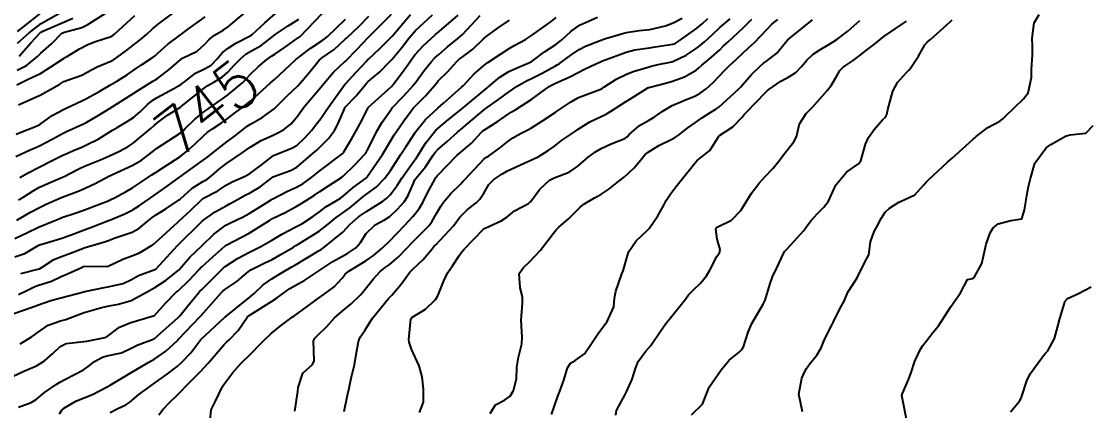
# Model space of a CAD drawing. Header units: metres. Extents: x 318500 to 325275, y 7408834 to 7428799.
# Drawn here: x 321971.5 to 322062.5, y 7416697.5 to 7416730.7 of the extents above; entities that cross this region are included whole.
import ezdxf
from ezdxf.enums import TextEntityAlignment as Align

# ---------------------------------------------------------------- set-up
doc = ezdxf.new("R2010")
doc.units = ezdxf.units.M
doc.header["$MEASUREMENT"] = 0
for name, color, linetype in [('Cotas', 45, 'Continuous'), ('Curvas de Nivel 1m', 11, 'Continuous'), ('Curvas de Nivel 5m', 15, 'Continuous')]:
    doc.layers.add(name, color=color, linetype=linetype)
doc.styles.add('Style-STANDARD', font='STANDARD.shx')

msp = doc.modelspace()

# ---------------------------------------------------------------- linework, layer by layer
at = {"layer": 'Curvas de Nivel 1m', "flags": 128}
for points, elevation in [([(321970.767, 7416700.434), (321971.69, 7416700.842), (321972.776, 7416701.309), (321973.453, 7416701.74), (321974.16, 7416702.359), (321974.799, 7416702.963), (321975.31, 7416703.205), (321976.805, 7416703.38), (321977.071, 7416703.423), (321978.34, 7416703.675), (321978.718, 7416703.764), (321978.812, 7416703.823), (321979.873, 7416704.606), (321980.83, 7416705), (321981.32, 7416705.145), (321982.84, 7416705.61), (321983.787, 7416706.664), (321984.69, 7416707.592), (321984.783, 7416707.669), (321984.862, 7416707.731), (321985.822, 7416708.63), (321986.685, 7416709.563), (321986.781, 7416709.672), (321986.893, 7416709.779), (321987.833, 7416710.624), (321988.859, 7416711.541), (321988.891, 7416711.569), (321988.92, 7416711.59), (321989.023, 7416711.64), (321990.931, 7416712.65), (321992.309, 7416713.489), (321992.689, 7416713.739), (321992.946, 7416713.888), (321994.013, 7416714.411), (321994.962, 7416714.916), (321995.296, 7416715.124), (321995.813, 7416715.447), (321996.521, 7416715.892), (321996.982, 7416716.201), (321997.715, 7416716.693), (321998.828, 7416717.403), (321999.001, 7416717.534), (321999.954, 7416718.447), (322000.83, 7416719.382), (322000.912, 7416719.491), (322001.025, 7416719.704), (322001.584, 7416720.83), (322001.859, 7416721.368), (322002.293, 7416722.13), (322003.078, 7416723.227), (322003.131, 7416723.297), (322003.172, 7416723.349), (322004.09, 7416724.335), (322005.009, 7416725.321), (322005.049, 7416725.373), (322005.102, 7416725.447), (322005.898, 7416726.533), (322006.523, 7416727.306), (322006.813, 7416727.625), (322007.139, 7416727.923), (322007.883, 7416728.555), (322008.777, 7416729.276), (322009.164, 7416729.634), (322010.675, 7416731.248)], 752), ([(321970.903, 7416710.612), (321971.76, 7416710.909), (321972.917, 7416711.582), (321973.027, 7416711.64), (321973.337, 7416711.744), (321974.925, 7416712.232), (321975.736, 7416712.516), (321976.933, 7416712.96), (321977.464, 7416713.156), (321978.778, 7416713.672), (321978.892, 7416713.719), (321978.941, 7416713.739), (321980.304, 7416714.295), (321980.955, 7416714.621), (321981.577, 7416715.017), (321982.481, 7416715.625), (321982.773, 7416715.822), (321982.975, 7416715.967), (321983.941, 7416716.65), (321984.998, 7416717.444), (321985.083, 7416717.505), (321985.199, 7416717.587), (321987.013, 7416718.873), (321987.403, 7416719.17), (321987.878, 7416719.551), (321988.513, 7416720.06), (321989.034, 7416720.441), (321989.666, 7416720.905), (321990.445, 7416721.519), (321990.784, 7416721.784), (321991.057, 7416721.956), (321992.04, 7416722.521), (321993.077, 7416723.283), (321993.183, 7416723.375), (321993.282, 7416723.478), (321994.18, 7416724.378), (321995.098, 7416725.248), (321995.3, 7416725.457), (321996.115, 7416726.445), (321996.93, 7416727.433), (321997.035, 7416727.528), (321997.132, 7416727.592), (321998.214, 7416728.344), (321999.157, 7416729.21), (321999.251, 7416729.307), (321999.343, 7416729.398), (322000.273, 7416730.285), (322001.178, 7416731.196)], 747), ([(321971.014, 7416719.186), (321972.22, 7416719.762), (321972.774, 7416720.003), (321973.026, 7416720.118), (321974.102, 7416720.666), (321975.042, 7416721.196), (321975.39, 7416721.371), (321976.171, 7416721.709), (321976.779, 7416721.978), (321977.056, 7416722.122), (321978.044, 7416722.707), (321979.075, 7416723.326), (321979.287, 7416723.457), (321979.618, 7416723.662), (321981.09, 7416724.615), (321981.708, 7416725.02), (321982.717, 7416725.624), (321982.954, 7416725.769), (321983.104, 7416725.874), (321984.091, 7416726.63), (321985.129, 7416727.527), (321985.17, 7416727.549), (321985.254, 7416727.588), (321986.5, 7416728.209), (321987.148, 7416728.792), (321987.52, 7416729.191), (321987.985, 7416729.552), (321988.718, 7416729.991), (321989.168, 7416730.304), (321990.626, 7416731.518)], 742), ([(321971.04, 7416721.108), (321971.524, 7416721.292), (321972.689, 7416721.755), (321972.936, 7416721.867), (321973.053, 7416721.943), (321974.112, 7416722.687), (321975.073, 7416723.225), (321975.409, 7416723.382), (321976.113, 7416723.71), (321976.764, 7416724.022), (321977.085, 7416724.181), (321978.185, 7416724.778), (321979.096, 7416725.313), (321979.682, 7416725.661), (321980.55, 7416726.207), (321981.114, 7416726.594), (321981.73, 7416727.025), (321982.646, 7416727.625), (321982.929, 7416727.827), (321983.136, 7416728.015), (321983.975, 7416728.78), (321985.063, 7416729.591), (321985.161, 7416729.659), (321985.445, 7416729.868), (321987.176, 7416731.139)], 741), ([(321971.095, 7416725.319), (321971.992, 7416725.767), (321972.75, 7416726.11), (321973.108, 7416726.301), (321974.004, 7416726.849), (321975.128, 7416727.604), (321975.199, 7416727.649), (321975.322, 7416727.718), (321976.444, 7416728.404), (321977.146, 7416728.759), (321977.822, 7416729.018), (321979.157, 7416729.459), (321979.292, 7416729.534), (321979.451, 7416729.666), (321981.176, 7416731.232)], 739), ([(321971.112, 7416726.564), (321971.914, 7416726.972), (321972.851, 7416727.754), (321973.134, 7416728.017), (321974.059, 7416728.823), (321974.941, 7416729.723), (321975.161, 7416729.829), (321976.641, 7416730.23), (321977.168, 7416730.472), (321979.038, 7416731.672)], 738), ([(321971.141, 7416728.883), (321972.141, 7416729.765), (321973.168, 7416730.564), (321975.121, 7416731.663)], 736), ([(321971.218, 7416707.405), (321971.934, 7416707.759), (321972.555, 7416708.063), (321972.866, 7416708.165), (321974.05, 7416708.555), (321974.878, 7416708.929), (321975.416, 7416709.178), (321976.554, 7416709.695), (321976.788, 7416709.796), (321976.892, 7416709.813), (321978.771, 7416709.792), (321978.892, 7416709.818), (321980.137, 7416710.416), (321980.906, 7416710.699), (321981.563, 7416710.977), (321982.656, 7416711.623), (321982.81, 7416711.732), (321982.922, 7416711.823), (321984.843, 7416713.591), (321984.898, 7416713.633), (321984.941, 7416713.665), (321985.937, 7416714.594), (321986.913, 7416715.561), (321986.944, 7416715.587), (321986.971, 7416715.604), (321988.258, 7416716.27), (321988.988, 7416716.757), (321989.481, 7416717.044), (321990.6, 7416717.516), (321991.002, 7416717.73), (321991.98, 7416718.466), (321993.018, 7416719.268), (321993.151, 7416719.347), (321993.5, 7416719.475), (321994.585, 7416719.906), (321995.031, 7416720.169), (321995.708, 7416720.782), (321996.282, 7416721.442), (321996.615, 7416721.878), (321997.065, 7416722.458), (321997.461, 7416723.037), (321997.709, 7416723.421), (321999.099, 7416725.314), (321999.138, 7416725.361), (321999.172, 7416725.399), (322000.09, 7416726.416), (322000.992, 7416727.381), (322001.058, 7416727.454), (322001.132, 7416727.522), (322002.094, 7416728.418), (322003.045, 7416729.352), (322003.161, 7416729.475), (322004.725, 7416731.327)], 749), ([(321971.355, 7416717.406), (321971.992, 7416717.76), (321973.005, 7416718.297), (321974.166, 7416718.887), (321975.016, 7416719.31), (321975.297, 7416719.437), (321975.938, 7416719.711), (321976.695, 7416720.034), (321977.027, 7416720.181), (321978.03, 7416720.69), (321979.044, 7416721.297), (321979.276, 7416721.438), (321979.649, 7416721.661), (321980.527, 7416722.179), (321981.064, 7416722.543), (321981.657, 7416723.048), (321982.253, 7416723.628), (321982.706, 7416724.002), (321983.086, 7416724.238), (321984.5, 7416725.005), (321985.098, 7416725.347), (321985.412, 7416725.585), (321986.36, 7416726.323), (321987.117, 7416726.688), (321987.68, 7416726.996), (321988.212, 7416727.549), (321988.64, 7416728.043), (321989.144, 7416728.458), (321989.801, 7416728.879), (321991.031, 7416729.512), (321991.161, 7416729.59), (321992.287, 7416730.609), (321993.179, 7416731.424)], 743), ([(321971.37, 7416703.196), (321972.302, 7416703.755), (321972.602, 7416703.963), (321972.816, 7416704.133), (321973.767, 7416704.795), (321974.831, 7416705.146), (321975.287, 7416705.259), (321976.393, 7416705.697), (321976.842, 7416705.866), (321978.249, 7416706.273), (321978.847, 7416706.407), (321979.762, 7416706.57), (321980.853, 7416706.897), (321982.219, 7416707.62), (321982.616, 7416707.862), (321982.866, 7416708.008), (321983.838, 7416708.638), (321984.888, 7416709.456), (321984.959, 7416709.519), (321985.017, 7416709.588), (321985.876, 7416710.605), (321986.898, 7416711.56), (321986.92, 7416711.581), (321987.926, 7416712.554), (321988.938, 7416713.323), (321989.332, 7416713.534), (321990.438, 7416714.027), (321990.952, 7416714.32), (321991.669, 7416714.79), (321992.807, 7416715.482), (321992.907, 7416715.545), (321992.972, 7416715.584), (321994.217, 7416716.233), (321994.987, 7416716.569), (321995.563, 7416716.879), (321996.305, 7416717.44), (321997.006, 7416718.004), (321998.86, 7416719.402), (321998.941, 7416719.481), (321999.023, 7416719.596), (321999.703, 7416720.731), (322000.079, 7416721.39), (322000.42, 7416722.026), (322001.079, 7416723.311), (322001.105, 7416723.355), (322001.121, 7416723.379), (322003.098, 7416725.189), (322003.245, 7416725.348), (322004.041, 7416726.411), (322004.685, 7416727.327), (322004.875, 7416727.582), (322005.139, 7416727.916), (322005.811, 7416728.653), (322006.515, 7416729.306), (322006.857, 7416729.61), (322007.166, 7416729.89), (322008.81, 7416731.276)], 751), ([(321971.437, 7416709.209), (321972.887, 7416709.557), (321973.03, 7416709.606), (321973.254, 7416709.745), (321974.245, 7416710.385), (321974.904, 7416710.659), (321975.682, 7416710.935), (321976.916, 7416711.413), (321977.123, 7416711.481), (321977.807, 7416711.681), (321978.658, 7416711.937), (321978.924, 7416712.026), (321979.499, 7416712.235), (321980.931, 7416712.725), (321981.511, 7416713.057), (321982.187, 7416713.628), (321982.612, 7416713.957), (321982.948, 7416714.177), (321983.831, 7416714.733), (321984.968, 7416715.485), (321985.025, 7416715.533), (321985.083, 7416715.588), (321986.077, 7416716.48), (321986.992, 7416717.056), (321987.312, 7416717.24), (321987.716, 7416717.553), (321988.413, 7416718.139), (321989.01, 7416718.587), (321990.355, 7416719.52), (321990.74, 7416719.798), (321991.027, 7416720.006), (321991.976, 7416720.556), (321993.044, 7416721.051), (321993.338, 7416721.184), (321993.867, 7416721.472), (321994.537, 7416721.986), (321995.068, 7416722.633), (321995.4, 7416723.13), (321995.648, 7416723.451), (321997.097, 7416725.153), (321997.313, 7416725.427), (321998.135, 7416726.395), (321999.129, 7416727.304), (321999.176, 7416727.353), (321999.222, 7416727.399), (322000.158, 7416728.376), (322001.141, 7416729.38), (322003.11, 7416731.351)], 748), ([(321970.924, 7416712.201), (321971.989, 7416712.7), (321972.934, 7416713.159), (321974.321, 7416713.729), (321974.762, 7416713.903), (321974.944, 7416713.97), (321976.244, 7416714.407), (321976.955, 7416714.666), (321977.692, 7416714.956), (321978.967, 7416715.448), (321979.122, 7416715.513), (321979.425, 7416715.663), (321980.421, 7416716.205), (321980.983, 7416716.532), (321981.653, 7416716.97), (321982.638, 7416717.624), (321982.854, 7416717.769), (321983.002, 7416717.864), (321983.726, 7416718.328), (321985.016, 7416719.176), (321985.559, 7416719.582), (321986.331, 7416720.27), (321987.041, 7416720.975), (321987.354, 7416721.249), (321987.797, 7416721.553), (321988.554, 7416722.049), (321989.063, 7416722.421), (321989.697, 7416722.904), (321990.53, 7416723.518), (321991.085, 7416723.962), (321992.774, 7416725.485), (321992.943, 7416725.642), (321993.105, 7416725.789), (321993.988, 7416726.601), (321994.905, 7416727.462), (321995.031, 7416727.561), (321995.133, 7416727.639), (321996.16, 7416728.43), (321997.155, 7416729.076), (321997.363, 7416729.22), (321997.592, 7416729.424), (321999.175, 7416730.923)], 746), ([(321971.227, 7416697.765), (321972.31, 7416698.18), (321972.74, 7416698.44), (321973.464, 7416699.024), (321974.438, 7416699.725), (321974.762, 7416699.926), (321975.234, 7416700.182), (321976.773, 7416700.962), (321977.197, 7416701.264), (321977.719, 7416701.681), (321978.399, 7416702.061), (321978.787, 7416702.163), (321980.024, 7416702.419), (321980.797, 7416702.777), (321981.357, 7416703.077), (321982.81, 7416703.61), (321983.863, 7416704.562), (321984.837, 7416705.415), (321985.007, 7416705.587), (321985.702, 7416706.431), (321986.628, 7416707.563), (321986.739, 7416707.684), (321986.864, 7416707.811), (321987.74, 7416708.689), (321988.604, 7416709.543), (321988.752, 7416709.682), (321988.894, 7416709.795), (321989.951, 7416710.478), (321990.912, 7416710.991), (321991.261, 7416711.158), (321991.94, 7416711.495), (321992.926, 7416712.072), (321993.803, 7416712.6), (321994.937, 7416713.183), (321995.436, 7416713.453), (321996.355, 7416714.033), (321996.956, 7416714.479), (321997.499, 7416714.885), (321998.363, 7416715.409), (321998.745, 7416715.632), (321998.976, 7416715.815), (321999.828, 7416716.551), (322000.955, 7416717.38), (322000.98, 7416717.4), (322001, 7416717.426), (322002.326, 7416719.36), (322002.59, 7416719.793), (322003.038, 7416720.56), (322003.34, 7416721.051), (322003.531, 7416721.343), (322004.153, 7416722.245), (322004.963, 7416723.322), (322005.081, 7416723.446), (322006.019, 7416724.383), (322006.805, 7416725.303), (322006.936, 7416725.468), (322007.105, 7416725.657), (322007.931, 7416726.474), (322008.661, 7416727.277), (322008.898, 7416727.509), (322009.136, 7416727.684), (322010.042, 7416728.361), (322010.959, 7416729.243), (322011.162, 7416729.426), (322012.212, 7416730.187), (322013.176, 7416730.835)], 753), ([(321971.236, 7416715.497), (321971.675, 7416715.763), (321972.472, 7416716.261), (321972.982, 7416716.537), (321973.807, 7416716.918), (321974.996, 7416717.434), (321975.193, 7416717.522), (321975.561, 7416717.714), (321976.509, 7416718.201), (321977.007, 7416718.424), (321978.285, 7416718.953), (321979.016, 7416719.266), (321979.867, 7416719.657), (321980.613, 7416720.06), (321981.031, 7416720.347), (321981.739, 7416720.934), (321982.565, 7416721.625), (321982.822, 7416721.854), (321983.057, 7416722.059), (321983.958, 7416722.715), (321985.078, 7416723.425), (321985.17, 7416723.498), (321985.279, 7416723.587), (321987.095, 7416725.035), (321987.399, 7416725.255), (321987.912, 7416725.552), (321988.652, 7416725.999), (321989.113, 7416726.393), (321989.662, 7416726.991), (321990.164, 7416727.524), (321990.689, 7416727.965), (321991.141, 7416728.218), (321991.959, 7416728.687), (321993.003, 7416729.482), (321993.161, 7416729.611), (321994.267, 7416730.371), (321995.175, 7416730.942)], 744), ([(321971.283, 7416727.778), (321972.314, 7416728.929), (321973.078, 7416729.751), (321973.161, 7416729.817), (321973.321, 7416729.907), (321975.17, 7416730.702), (321975.877, 7416731.008)], 737), ([(321974.723, 7416697.221), (321974.931, 7416697.513), (321975.15, 7416697.714), (321976.141, 7416698.297), (321976.743, 7416698.539), (321977.562, 7416698.867), (321978.757, 7416699.481), (321978.872, 7416699.554), (321979.052, 7416699.666), (321980.77, 7416700.689), (321982.354, 7416701.616), (321982.622, 7416701.773), (321982.784, 7416701.86), (321983.821, 7416702.573), (321984.808, 7416703.472), (321984.864, 7416703.534), (321984.915, 7416703.588), (321986.121, 7416704.862), (321986.781, 7416705.561), (321986.841, 7416705.622), (321988.559, 7416707.543), (321988.705, 7416707.699), (321988.864, 7416707.823), (321989.897, 7416708.503), (321990.888, 7416709.361), (321990.965, 7416709.432), (321991.084, 7416709.507), (321992.288, 7416710.1), (321992.904, 7416710.401), (321993.602, 7416710.781), (321994.728, 7416711.462), (321994.848, 7416711.533), (321994.921, 7416711.578), (321995.194, 7416711.727), (321996.934, 7416712.816), (321997.685, 7416713.419), (321998.361, 7416713.996), (321998.955, 7416714.396), (321999.545, 7416714.811), (322000.232, 7416715.387), (322000.629, 7416715.729), (322000.979, 7416715.982), (322001.788, 7416716.568), (322002.54, 7416717.357), (322003.007, 7416718.005), (322003.885, 7416719.337), (322004.332, 7416720.029), (322005.047, 7416721.113), (322005.13, 7416721.238), (322005.184, 7416721.319), (322006.021, 7416722.355), (322007.037, 7416723.3), (322007.059, 7416723.321), (322007.08, 7416723.342), (322007.535, 7416723.743), (322009.098, 7416725.116), (322009.251, 7416725.268), (322010.141, 7416726.228), (322011.128, 7416727.09), (322011.216, 7416727.152), (322011.348, 7416727.238), (322012.42, 7416727.948), (322013.148, 7416728.412), (322013.655, 7416728.709), (322014.556, 7416729.199), (322015.164, 7416729.581), (322016.736, 7416730.727), (322017.179, 7416731.066)], 754), ([(321983.208, 7416697.119), (321983.599, 7416697.601), (321984.147, 7416698.188), (321984.748, 7416698.765), (321985.155, 7416699.183), (321985.532, 7416699.578), (321986.773, 7416700.835), (321987.424, 7416701.55), (321988.804, 7416703.121), (321989.006, 7416703.329), (321989.227, 7416703.526), (321990.003, 7416704.337), (321990.812, 7416705.51), (321990.84, 7416705.539), (321990.95, 7416705.617), (321992.853, 7416706.808), (321993.257, 7416707.075), (321993.779, 7416707.471), (321994.415, 7416707.917), (321994.871, 7416708.172), (321995.702, 7416708.624), (321996.89, 7416709.43), (321998.097, 7416710.217), (321998.909, 7416710.672), (321999.376, 7416710.933), (322000.05, 7416711.389), (322000.464, 7416711.845), (322000.932, 7416712.608), (322001.708, 7416713.368), (322002.51, 7416713.793), (322002.951, 7416714.069), (322003.616, 7416714.685), (322004.199, 7416715.332), (322004.5, 7416715.804), (322004.994, 7416716.932), (322005.107, 7416717.21), (322005.188, 7416717.318), (322006.017, 7416718.303), (322006.662, 7416719.304), (322006.801, 7416719.524), (322007.027, 7416719.771), (322007.855, 7416720.47), (322008.754, 7416721.274), (322008.911, 7416721.413), (322009.054, 7416721.529), (322009.998, 7416722.324), (322011.08, 7416723.24), (322012.246, 7416724.071), (322013.095, 7416724.7), (322013.839, 7416725.209), (322014.64, 7416725.664), (322015.111, 7416725.891), (322015.974, 7416726.321), (322017.127, 7416726.953), (322017.26, 7416727.027), (322017.457, 7416727.157), (322018.427, 7416727.861), (322019.148, 7416728.354), (322019.669, 7416728.616), (322020.924, 7416729.114), (322021.161, 7416729.201), (322021.301, 7416729.248), (322023.167, 7416729.792), (322024.281, 7416729.957), (322025.17, 7416730.06), (322026.507, 7416730.374), (322027.176, 7416730.606), (322027.946, 7416731.019)], 756), ([(321987.613, 7416696.65), (321987.702, 7416697.545), (321988.044, 7416698.236), (321988.657, 7416699.532), (321988.762, 7416699.721), (321989.558, 7416700.737), (321990.236, 7416701.515), (321990.512, 7416701.785), (321990.788, 7416702.047), (321992.215, 7416703.489), (321992.819, 7416704.068), (321993.587, 7416704.71), (321994.627, 7416705.462), (321994.754, 7416705.547), (321994.841, 7416705.601), (321995.46, 7416706.065), (321996.857, 7416707.087), (321997.35, 7416707.423), (321998.21, 7416708.07), (321998.881, 7416708.797), (321999.146, 7416709.138), (321999.45, 7416709.394), (322000.343, 7416709.941), (322000.903, 7416710.277), (322001.556, 7416710.725), (322002.316, 7416711.359), (322002.926, 7416711.969), (322004.233, 7416713.331), (322004.579, 7416713.692), (322004.952, 7416714.089), (322005.504, 7416714.772), (322005.81, 7416715.312), (322006.185, 7416716.105), (322006.824, 7416717.302), (322006.892, 7416717.41), (322007.002, 7416717.547), (322008.698, 7416719.275), (322008.866, 7416719.429), (322009.024, 7416719.553), (322009.947, 7416720.346), (322010.774, 7416721.244), (322010.913, 7416721.381), (322011.054, 7416721.481), (322012.143, 7416722.15), (322013.074, 7416722.816), (322013.315, 7416722.978), (322013.714, 7416723.21), (322015.089, 7416724.105), (322016.585, 7416725.168), (322016.903, 7416725.363), (322017.104, 7416725.454), (322018.289, 7416725.972), (322019.119, 7416726.413), (322019.602, 7416726.653), (322020.567, 7416727.118), (322020.95, 7416727.295), (322021.134, 7416727.367), (322022.392, 7416727.841), (322023.146, 7416728.115), (322023.908, 7416728.313), (322025.152, 7416728.495), (322025.645, 7416728.561), (322027.156, 7416728.793), (322027.33, 7416728.855), (322027.589, 7416729.024), (322029.171, 7416730.145), (322029.638, 7416730.533), (322030.133, 7416730.99)], 757), ([(321994.852, 7416697.449), (321995.099, 7416699.103), (321995.142, 7416699.446), (321995.527, 7416700.688), (321996.357, 7416701.434), (321996.488, 7416701.729), (321996.449, 7416703.434), (321996.564, 7416703.683), (321996.817, 7416703.922), (321997.573, 7416704.675), (321998.225, 7416705.409), (321998.846, 7416705.964), (321999.647, 7416706.597), (322000.463, 7416707.384), (322000.652, 7416707.593), (322000.867, 7416707.863), (322001.538, 7416708.713), (322002.134, 7416709.361), (322002.551, 7416709.699), (322002.899, 7416709.953), (322003.662, 7416710.585), (322004.396, 7416711.328), (322004.926, 7416711.899), (322005.635, 7416712.611), (322006.319, 7416713.306), (322006.591, 7416713.658), (322006.955, 7416714.322), (322007.311, 7416714.949), (322007.546, 7416715.291), (322008.192, 7416716.072), (322008.994, 7416716.84), (322009.21, 7416717.053), (322009.393, 7416717.264), (322011.017, 7416718.985), (322011.157, 7416719.1), (322011.387, 7416719.236), (322012.34, 7416719.917), (322013.039, 7416720.48), (322013.469, 7416720.788), (322014.196, 7416721.203), (322014.761, 7416721.488), (322015.057, 7416721.649), (322016.009, 7416722.233), (322017.077, 7416722.964), (322017.193, 7416723.044), (322017.361, 7416723.157), (322018.388, 7416723.846), (322019.091, 7416724.225), (322020.9, 7416724.915), (322021.099, 7416725.006), (322021.26, 7416725.108), (322022.363, 7416725.84), (322023.117, 7416726.215), (322023.747, 7416726.447), (322025.127, 7416726.866), (322025.28, 7416726.906), (322025.896, 7416727.049), (322026.909, 7416727.257), (322027.134, 7416727.328), (322028.288, 7416727.868), (322029.151, 7416728.413), (322029.48, 7416728.672), (322029.839, 7416728.993), (322030.531, 7416729.622), (322031.172, 7416730.219), (322032.053, 7416730.967)], 758), ([(321999.061, 7416697.395), (321999.353, 7416698.789), (321999.478, 7416699.389), (321999.647, 7416700.269), (321999.929, 7416701.389), (322000.058, 7416702.12), (322000.27, 7416703.385), (322000.44, 7416703.76), (322000.824, 7416704.334), (322001.231, 7416704.977), (322001.489, 7416705.37), (322002.857, 7416707.057), (322003.125, 7416707.346), (322003.922, 7416708.287), (322004.669, 7416709.323), (322004.775, 7416709.439), (322004.893, 7416709.543), (322005.809, 7416710.409), (322006.566, 7416711.304), (322006.732, 7416711.492), (322006.924, 7416711.689), (322008.4, 7416713.278), (322008.64, 7416713.579), (322008.951, 7416714.003), (322009.574, 7416714.647), (322010.352, 7416715.249), (322010.664, 7416715.556), (322010.982, 7416716.062), (322011.431, 7416716.798), (322011.842, 7416717.232), (322012.53, 7416717.7), (322013.007, 7416717.96), (322014.443, 7416718.627), (322015.017, 7416718.885), (322015.623, 7416719.181), (322016.499, 7416719.697), (322017.034, 7416720.08), (322017.643, 7416720.552), (322018.476, 7416721.146), (322018.821, 7416721.375), (322019.056, 7416721.534), (322020.042, 7416722.149), (322021.073, 7416722.634), (322021.395, 7416722.786), (322021.893, 7416723.098), (322023.088, 7416723.869), (322023.841, 7416724.324), (322025.018, 7416725.061), (322025.073, 7416725.088), (322025.101, 7416725.097), (322026.641, 7416725.503), (322027.109, 7416725.626), (322028.131, 7416725.999), (322029.124, 7416726.577), (322029.354, 7416726.77), (322029.616, 7416726.995), (322030.442, 7416727.686), (322031.15, 7416728.322), (322031.487, 7416728.643), (322031.839, 7416728.97), (322033.173, 7416730.218), (322033.901, 7416730.939)], 759), ([(322011.525, 7416697.232), (322012, 7416697.969), (322012.747, 7416698.365), (322013.242, 7416698.723), (322013.519, 7416699.209), (322013.771, 7416700.206), (322013.817, 7416701.204), (322013.943, 7416702.053), (322014.242, 7416703.199), (322014.257, 7416703.76), (322014.177, 7416705.2), (322014.31, 7416706.654), (322014.307, 7416707.198), (322014.102, 7416707.972), (322014.007, 7416709.203), (322014.376, 7416709.719), (322014.905, 7416710.203), (322015.39, 7416710.706), (322015.796, 7416711.177), (322016.935, 7416712.638), (322017.169, 7416712.926), (322017.398, 7416713.155), (322018.217, 7416713.881), (322018.962, 7416714.602), (322019.227, 7416714.875), (322019.544, 7416715.131), (322020.436, 7416715.66), (322020.983, 7416715.963), (322021.676, 7416716.413), (322022.527, 7416717.087), (322023.004, 7416717.468), (322023.849, 7416718.235), (322024.525, 7416719.065), (322024.754, 7416719.333), (322025.028, 7416719.567), (322025.938, 7416720.144), (322027.045, 7416720.672), (322027.282, 7416720.791), (322027.618, 7416721.021), (322028.432, 7416721.637), (322029.067, 7416722.108), (322029.583, 7416722.484), (322030.4, 7416722.987), (322030.831, 7416723.234), (322031.084, 7416723.423), (322032.763, 7416724.955), (322032.931, 7416725.124), (322033.106, 7416725.331), (322033.858, 7416726.2), (322034.618, 7416726.928), (322034.898, 7416727.159), (322035.136, 7416727.338), (322036.022, 7416728.036), (322036.735, 7416728.904), (322036.93, 7416729.135), (322037.164, 7416729.343), (322039.066, 7416730.872)], 761), ([(322016.781, 7416697.159), (322017.287, 7416698.619), (322017.494, 7416699.153), (322017.83, 7416700.089), (322018.131, 7416701.146), (322018.407, 7416701.523), (322018.789, 7416701.756), (322019.596, 7416702.33), (322020.146, 7416703.12), (322020.826, 7416704.159), (322021.541, 7416705.099), (322022.114, 7416706.353), (322022.155, 7416707.091), (322022.263, 7416707.695), (322022.752, 7416709.082), (322022.794, 7416709.179), (322022.895, 7416709.44), (322023.26, 7416710.732), (322023.396, 7416711.075), (322024.015, 7416711.984), (322024.938, 7416712.87), (322025.12, 7416713.057), (322025.869, 7416714.134), (322026.379, 7416715.039), (322026.586, 7416715.425), (322026.985, 7416716.036), (322027.411, 7416716.607), (322027.732, 7416717.019), (322029.016, 7416718.616), (322029.184, 7416718.833), (322029.392, 7416718.996), (322030.299, 7416719.719), (322031.048, 7416720.869), (322031.088, 7416720.941), (322031.141, 7416720.979), (322032.283, 7416721.741), (322033.074, 7416722.565), (322033.246, 7416722.779), (322033.398, 7416722.945), (322035.098, 7416724.68), (322035.218, 7416724.8), (322035.357, 7416724.917), (322036.379, 7416725.64), (322037.117, 7416726.045), (322037.651, 7416726.363), (322038.135, 7416726.885), (322038.588, 7416727.429), (322039.146, 7416727.929), (322039.695, 7416728.319), (322040.604, 7416728.848), (322041.163, 7416729.188), (322042.099, 7416729.903), (322043.12, 7416730.821)], 762), ([(322022.259, 7416697.087), (322022.335, 7416697.487), (322022.748, 7416698.296), (322023.044, 7416698.788), (322023.183, 7416699.076), (322023.675, 7416700.166), (322023.96, 7416701.068), (322024.169, 7416701.687), (322024.802, 7416702.521), (322025.254, 7416703.053), (322026.145, 7416704.355), (322026.639, 7416705.033), (322026.842, 7416705.266), (322028.228, 7416707.009), (322028.494, 7416707.377), (322028.872, 7416707.776), (322029.511, 7416708.363), (322030.029, 7416708.989), (322030.338, 7416709.546), (322030.915, 7416710.653), (322031.047, 7416710.849), (322031.14, 7416710.977), (322031.198, 7416711.251), (322030.932, 7416712.14), (322030.805, 7416712.981), (322030.834, 7416713.089), (322030.943, 7416713.172), (322032.149, 7416713.765), (322032.964, 7416714.583), (322033.109, 7416714.806), (322033.19, 7416714.947), (322033.872, 7416716.052), (322034.511, 7416716.927), (322035.005, 7416717.468), (322035.722, 7416718.204), (322036.292, 7416718.907), (322036.593, 7416719.338), (322037.035, 7416719.872), (322037.497, 7416720.439), (322037.722, 7416720.89), (322037.962, 7416721.991), (322038.527, 7416722.878), (322039.085, 7416723.408), (322040.369, 7416724.851), (322040.677, 7416725.276), (322041.118, 7416726.036), (322041.414, 7416726.549), (322041.711, 7416726.834), (322042.553, 7416727.412), (322043.146, 7416727.865), (322043.692, 7416728.271), (322044.371, 7416728.802), (322045.167, 7416729.45), (322047.114, 7416730.761)], 763), ([(322028.732, 7416697.122), (322029.69, 7416698.046), (322030.045, 7416698.987), (322030.251, 7416699.5), (322030.772, 7416700.222), (322031.281, 7416700.972), (322031.949, 7416701.806), (322032.803, 7416702.473), (322033.052, 7416702.701), (322033.174, 7416702.945), (322033.58, 7416704.187), (322033.906, 7416704.934), (322034.857, 7416706.572), (322034.982, 7416706.796), (322035.034, 7416706.918), (322035.461, 7416708.334), (322035.669, 7416708.912), (322036.072, 7416709.739), (322036.608, 7416710.903), (322036.727, 7416711.097), (322036.924, 7416711.306), (322038.324, 7416712.879), (322038.584, 7416713.237), (322038.953, 7416713.724), (322039.512, 7416714.312), (322040.047, 7416714.854), (322040.433, 7416715.393), (322040.996, 7416716.567), (322041.085, 7416716.752), (322041.136, 7416716.839), (322041.991, 7416717.849), (322043.018, 7416718.575), (322043.209, 7416718.817), (322043.61, 7416720.243), (322043.85, 7416720.808), (322044.344, 7416721.517), (322045.073, 7416722.333), (322045.305, 7416722.558), (322045.438, 7416722.785), (322045.503, 7416723.203), (322045.941, 7416724.777), (322046.35, 7416725.533), (322047.124, 7416726.379), (322047.318, 7416726.567), (322047.463, 7416726.757), (322048.13, 7416727.765), (322048.674, 7416728.745), (322048.907, 7416728.998), (322049.165, 7416729.207), (322050.844, 7416730.715), (322051.016, 7416730.879)], 764), ([(322047.119, 7416696.756), (322046.756, 7416698.499), (322046.715, 7416698.761), (322046.762, 7416698.958), (322047.321, 7416700.209), (322047.518, 7416700.753), (322047.828, 7416701.716), (322048.293, 7416702.745), (322048.518, 7416703.04), (322048.821, 7416703.441), (322049.384, 7416704.18), (322049.84, 7416704.725), (322050.856, 7416706.309), (322051.115, 7416706.706), (322051.718, 7416707.543), (322052.311, 7416708.689), (322052.788, 7416708.785), (322052.893, 7416708.847), (322053.545, 7416710.04), (322053.683, 7416710.672), (322053.905, 7416711.696), (322054.271, 7416712.667), (322054.516, 7416713.095), (322054.952, 7416713.449), (322056.036, 7416713.724), (322056.962, 7416713.876), (322057.201, 7416714.627), (322057.438, 7416716.179), (322057.539, 7416716.622), (322057.715, 7416717.324), (322058.089, 7416718.614), (322059.043, 7416719.924), (322059.431, 7416720.211), (322060.095, 7416720.59), (322060.698, 7416720.941), (322061.057, 7416721.041), (322062.437, 7416721.182), (322063.07, 7416721.854)], 766), ([(322055.996, 7416697.386), (322056.755, 7416698.298), (322056.893, 7416698.493), (322056.938, 7416698.627), (322057.379, 7416700.023), (322057.678, 7416700.617), (322058.806, 7416702.199), (322059.002, 7416702.404), (322059.193, 7416702.596), (322059.769, 7416703.648), (322060.026, 7416704.588), (322060.194, 7416705.242), (322060.57, 7416706.583), (322060.649, 7416706.805), (322060.875, 7416707.049), (322061.805, 7416707.492), (322062.885, 7416708.066)], 767)]:
    msp.add_lwpolyline(points, dxfattribs=dict(at, elevation=elevation))
at = {"layer": 'Curvas de Nivel 5m', "flags": 128}
for points, elevation in [([(321970.84, 7416705.782), (321972.319, 7416706.281), (321972.847, 7416706.48), (321973.996, 7416706.878), (321974.854, 7416707.12), (321976.804, 7416707.635), (321976.86, 7416707.654), (321976.889, 7416707.66), (321977.028, 7416707.688), (321978.538, 7416708), (321978.866, 7416708.055), (321980.165, 7416708.356), (321980.876, 7416708.688), (321981.496, 7416709.016), (321982.889, 7416709.538), (321982.935, 7416709.564), (321982.989, 7416709.609), (321983.904, 7416710.606), (321984.804, 7416711.592), (321984.921, 7416711.709), (321986.807, 7416713.562), (321986.874, 7416713.628), (321986.942, 7416713.687), (321988.034, 7416714.469), (321988.962, 7416714.991), (321989.326, 7416715.173), (321989.952, 7416715.525), (321990.604, 7416715.887), (321990.978, 7416716.076), (321991.876, 7416716.607), (321993, 7416717.461), (321993.044, 7416717.48), (321994.476, 7416717.995), (321995.008, 7416718.293), (321996.394, 7416719.439), (321996.714, 7416719.746), (321997.029, 7416720.048), (321997.72, 7416720.74), (321998.221, 7416721.412), (321998.516, 7416721.95), (321999.078, 7416723.264), (321999.119, 7416723.36), (321999.149, 7416723.399), (322000.085, 7416724.395), (322000.9, 7416725.382), (322000.991, 7416725.491), (322001.103, 7416725.594), (322002.072, 7416726.41), (322002.994, 7416727.352), (322003.062, 7416727.42), (322003.132, 7416727.496), (322003.973, 7416728.512), (322004.61, 7416729.328), (322005.166, 7416729.962), (322005.861, 7416730.625), (322006.6, 7416731.306)], 750), ([(321971.078, 7416713.769), (321972.261, 7416714.446), (321972.956, 7416714.816), (321973.591, 7416715.11), (321974.97, 7416715.72), (321976.424, 7416716.26), (321976.982, 7416716.509), (321977.773, 7416716.903), (321978.998, 7416717.543), (321979.081, 7416717.586), (321979.253, 7416717.666), (321981.008, 7416718.453), (321981.755, 7416718.89), (321982.719, 7416719.623), (321982.883, 7416719.76), (321983.024, 7416719.868), (321984.08, 7416720.559), (321985.044, 7416721.182), (321985.271, 7416721.362), (321985.484, 7416721.583), (321986.275, 7416722.359), (321987.072, 7416723.004), (321987.399, 7416723.233), (321987.846, 7416723.552), (321988.568, 7416724.062), (321989.089, 7416724.442), (321990.388, 7416725.521), (321990.744, 7416725.877), (321991.111, 7416726.275), (321991.725, 7416726.897), (321992.455, 7416727.49), (321992.86, 7416727.758), (321993.137, 7416727.939), (321994.047, 7416728.571), (321995.158, 7416729.359), (321995.217, 7416729.402), (321995.287, 7416729.458), (321997.18, 7416731.43)], 745), ([(321971.151, 7416729.878), (321971.651, 7416730.266), (321973.177, 7416731.479)], 735), ([(321971.24, 7416723.615), (321971.611, 7416723.772), (321973.087, 7416724.436), (321974.762, 7416725.391), (321975.099, 7416725.594), (321975.182, 7416725.637), (321975.41, 7416725.717), (321976.651, 7416726.161), (321977.11, 7416726.394), (321977.954, 7416726.851), (321979.125, 7416727.333), (321979.343, 7416727.45), (321979.647, 7416727.662), (321980.495, 7416728.294), (321981.147, 7416728.782), (321981.63, 7416729.158), (321982.16, 7416729.63), (321982.681, 7416730.108), (321983.169, 7416730.514), (321984.625, 7416731.598)], 740), ([(322038.23, 7416697.385), (322037.898, 7416698.883), (322038.159, 7416700.264), (322038.453, 7416700.875), (322038.572, 7416701.085), (322038.788, 7416701.412), (322039.445, 7416702.216), (322039.823, 7416702.855), (322040.116, 7416703.555), (322040.756, 7416704.841), (322040.842, 7416705.024), (322041.451, 7416706.237), (322041.771, 7416706.831), (322042.097, 7416707.602), (322042.89, 7416708.82), (322043.552, 7416710.169), (322043.9, 7416710.805), (322044.041, 7416711.913), (322044.356, 7416712.799), (322044.568, 7416713.173), (322044.956, 7416713.886), (322045.299, 7416714.451), (322045.665, 7416714.78), (322046.46, 7416715.286), (322046.981, 7416715.524), (322047.83, 7416715.909), (322048.567, 7416716.744), (322048.761, 7416716.984), (322049.005, 7416717.228), (322050.623, 7416718.716), (322050.838, 7416718.898), (322051.025, 7416719.061), (322051.882, 7416719.853), (322052.804, 7416720.684), (322052.936, 7416720.798), (322053.053, 7416720.897), (322054.063, 7416721.672), (322055.073, 7416722.223), (322055.328, 7416722.404), (322055.575, 7416722.653), (322057.095, 7416724.125), (322057.515, 7416724.624), (322057.788, 7416725.952), (322057.805, 7416726.62), (322057.882, 7416727.886), (322057.88, 7416728.619), (322057.842, 7416729.295), (322058.025, 7416730.617), (322058.459, 7416731.343)], 765), ([(321979.064, 7416697.326), (321979.728, 7416697.655), (321980.404, 7416697.976), (321980.739, 7416698.211), (321981.509, 7416698.868), (321982.543, 7416699.613), (321982.761, 7416699.759), (321983.838, 7416700.531), (321984.777, 7416701.26), (321985.15, 7416701.584), (321985.944, 7416702.421), (321986.81, 7416703.56), (321988.839, 7416705.437), (321988.885, 7416705.484), (321988.933, 7416705.529), (321990.855, 7416707.052), (321991.37, 7416707.502), (321992.141, 7416708.221), (321992.879, 7416708.749), (321993.333, 7416709.026), (321994.056, 7416709.468), (321994.583, 7416709.775), (321994.897, 7416709.95), (321995.854, 7416710.497), (321996.916, 7416711.159), (321997.086, 7416711.259), (321997.335, 7416711.424), (321998.933, 7416712.726), (321999.256, 7416713.078), (321999.536, 7416713.394), (322000.293, 7416714.043), (322000.957, 7416714.505), (322001.503, 7416714.831), (322002.327, 7416715.36), (322002.693, 7416715.636), (322002.978, 7416715.91), (322003.6, 7416716.732), (322003.987, 7416717.335), (322005.015, 7416718.799), (322005.244, 7416719.092), (322005.388, 7416719.316), (322006.01, 7416720.336), (322006.767, 7416721.303), (322006.9, 7416721.454), (322007.054, 7416721.596), (322007.988, 7416722.365), (322009.08, 7416723.252), (322011.097, 7416724.922), (322011.275, 7416725.061), (322011.48, 7416725.236), (322012.361, 7416725.978), (322013.118, 7416726.446), (322013.64, 7416726.695), (322014.834, 7416727.194), (322015.035, 7416727.287), (322015.132, 7416727.356), (322016.177, 7416728.142), (322017.154, 7416728.768), (322017.387, 7416728.927), (322017.666, 7416729.155), (322018.439, 7416729.875), (322019.173, 7416730.42), (322020.693, 7416731.117)], 755), ([(322005.492, 7416697.312), (322005.841, 7416698.211), (322005.842, 7416699.309), (322005.715, 7416700.367), (322005.473, 7416701.313), (322004.801, 7416702.732), (322004.6, 7416703.323), (322004.591, 7416703.546), (322004.762, 7416705.321), (322004.841, 7416705.436), (322006.016, 7416706.141), (322006.857, 7416706.968), (322007.065, 7416707.297), (322007.584, 7416708.585), (322007.916, 7416709.285), (322008.313, 7416709.865), (322008.912, 7416710.757), (322009.121, 7416711.063), (322009.3, 7416711.264), (322010.937, 7416712.945), (322011.103, 7416713.074), (322011.489, 7416713.235), (322012.486, 7416713.686), (322012.952, 7416714.023), (322013.619, 7416714.551), (322014.802, 7416715.193), (322014.907, 7416715.255), (322014.972, 7416715.325), (322015.772, 7416716.395), (322016.603, 7416717.166), (322017.002, 7416717.361), (322018.287, 7416717.868), (322019.012, 7416718.371), (322019.898, 7416719.127), (322020.547, 7416719.597), (322021.032, 7416719.893), (322021.87, 7416720.265), (322023.045, 7416720.746), (322023.236, 7416720.889), (322023.426, 7416721.076), (322024.296, 7416721.833), (322025.068, 7416722.287), (322025.562, 7416722.563), (322026.231, 7416723.043), (322027.085, 7416723.553), (322028.038, 7416723.965), (322029.094, 7416724.392), (322029.486, 7416724.606), (322029.988, 7416724.991), (322030.578, 7416725.515), (322031.116, 7416726.054), (322031.563, 7416726.534), (322031.987, 7416726.967), (322032.573, 7416727.524), (322033.147, 7416728.066), (322033.615, 7416728.481), (322034.11, 7416728.936), (322035.171, 7416730.059), (322035.594, 7416730.497), (322036.12, 7416730.911)], 760)]:
    msp.add_lwpolyline(points, dxfattribs=dict(at, elevation=elevation))

# ---------------------------------------------------------------- texts
at = {"layer": 'Cotas', "style": 'Style-STANDARD'}
msp.add_text('745', height=4, rotation=37.92744, dxfattribs=at).set_placement((321987.335, 7416723.377, 745), align=Align.MIDDLE_CENTER)

doc.saveas('drawing.dxf')
